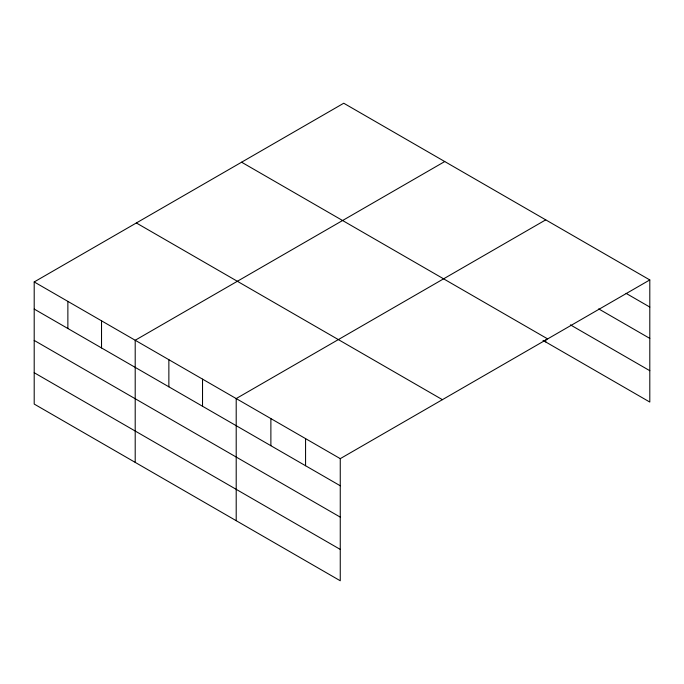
<?xml version="1.0" encoding="UTF-8"?>
<svg xmlns="http://www.w3.org/2000/svg" width="684" height="684" viewBox="0 0 684 684"><rect width="100%" height="100%" fill="white"/><g stroke="black" fill="none" stroke-linecap="round" stroke-linejoin="round"><path stroke-width="1.03" d="M649.8 279.936L343.744 103.233L34.2 281.945L34.2 404.064L340.256 580.767L340.256 458.648L649.8 279.936L649.8 402.055L543.01 340.401M444.737 161.544L135.201 340.256L135.201 462.375M545.738 219.855L236.202 398.567L236.202 520.686M626.065 293.351L649.8 307.056M598.68 308.894L649.8 338.4M570.388 324.857L649.8 370.702M241.589 162.202L547.653 338.905M136.347 222.967L442.411 399.67M34.2 281.945L340.256 458.648M34.2 309.065L340.256 485.768M34.2 340.418L340.256 517.121M34.2 372.72L340.256 549.414M545.738 339.888L545.738 341.974M305.568 438.615L305.568 465.736M270.881 418.591L270.881 445.711M202.532 379.133L202.532 406.253M168.862 359.69L168.862 386.811M101.531 320.822L101.531 347.942M67.87 301.379L67.87 328.5"/></g></svg>
